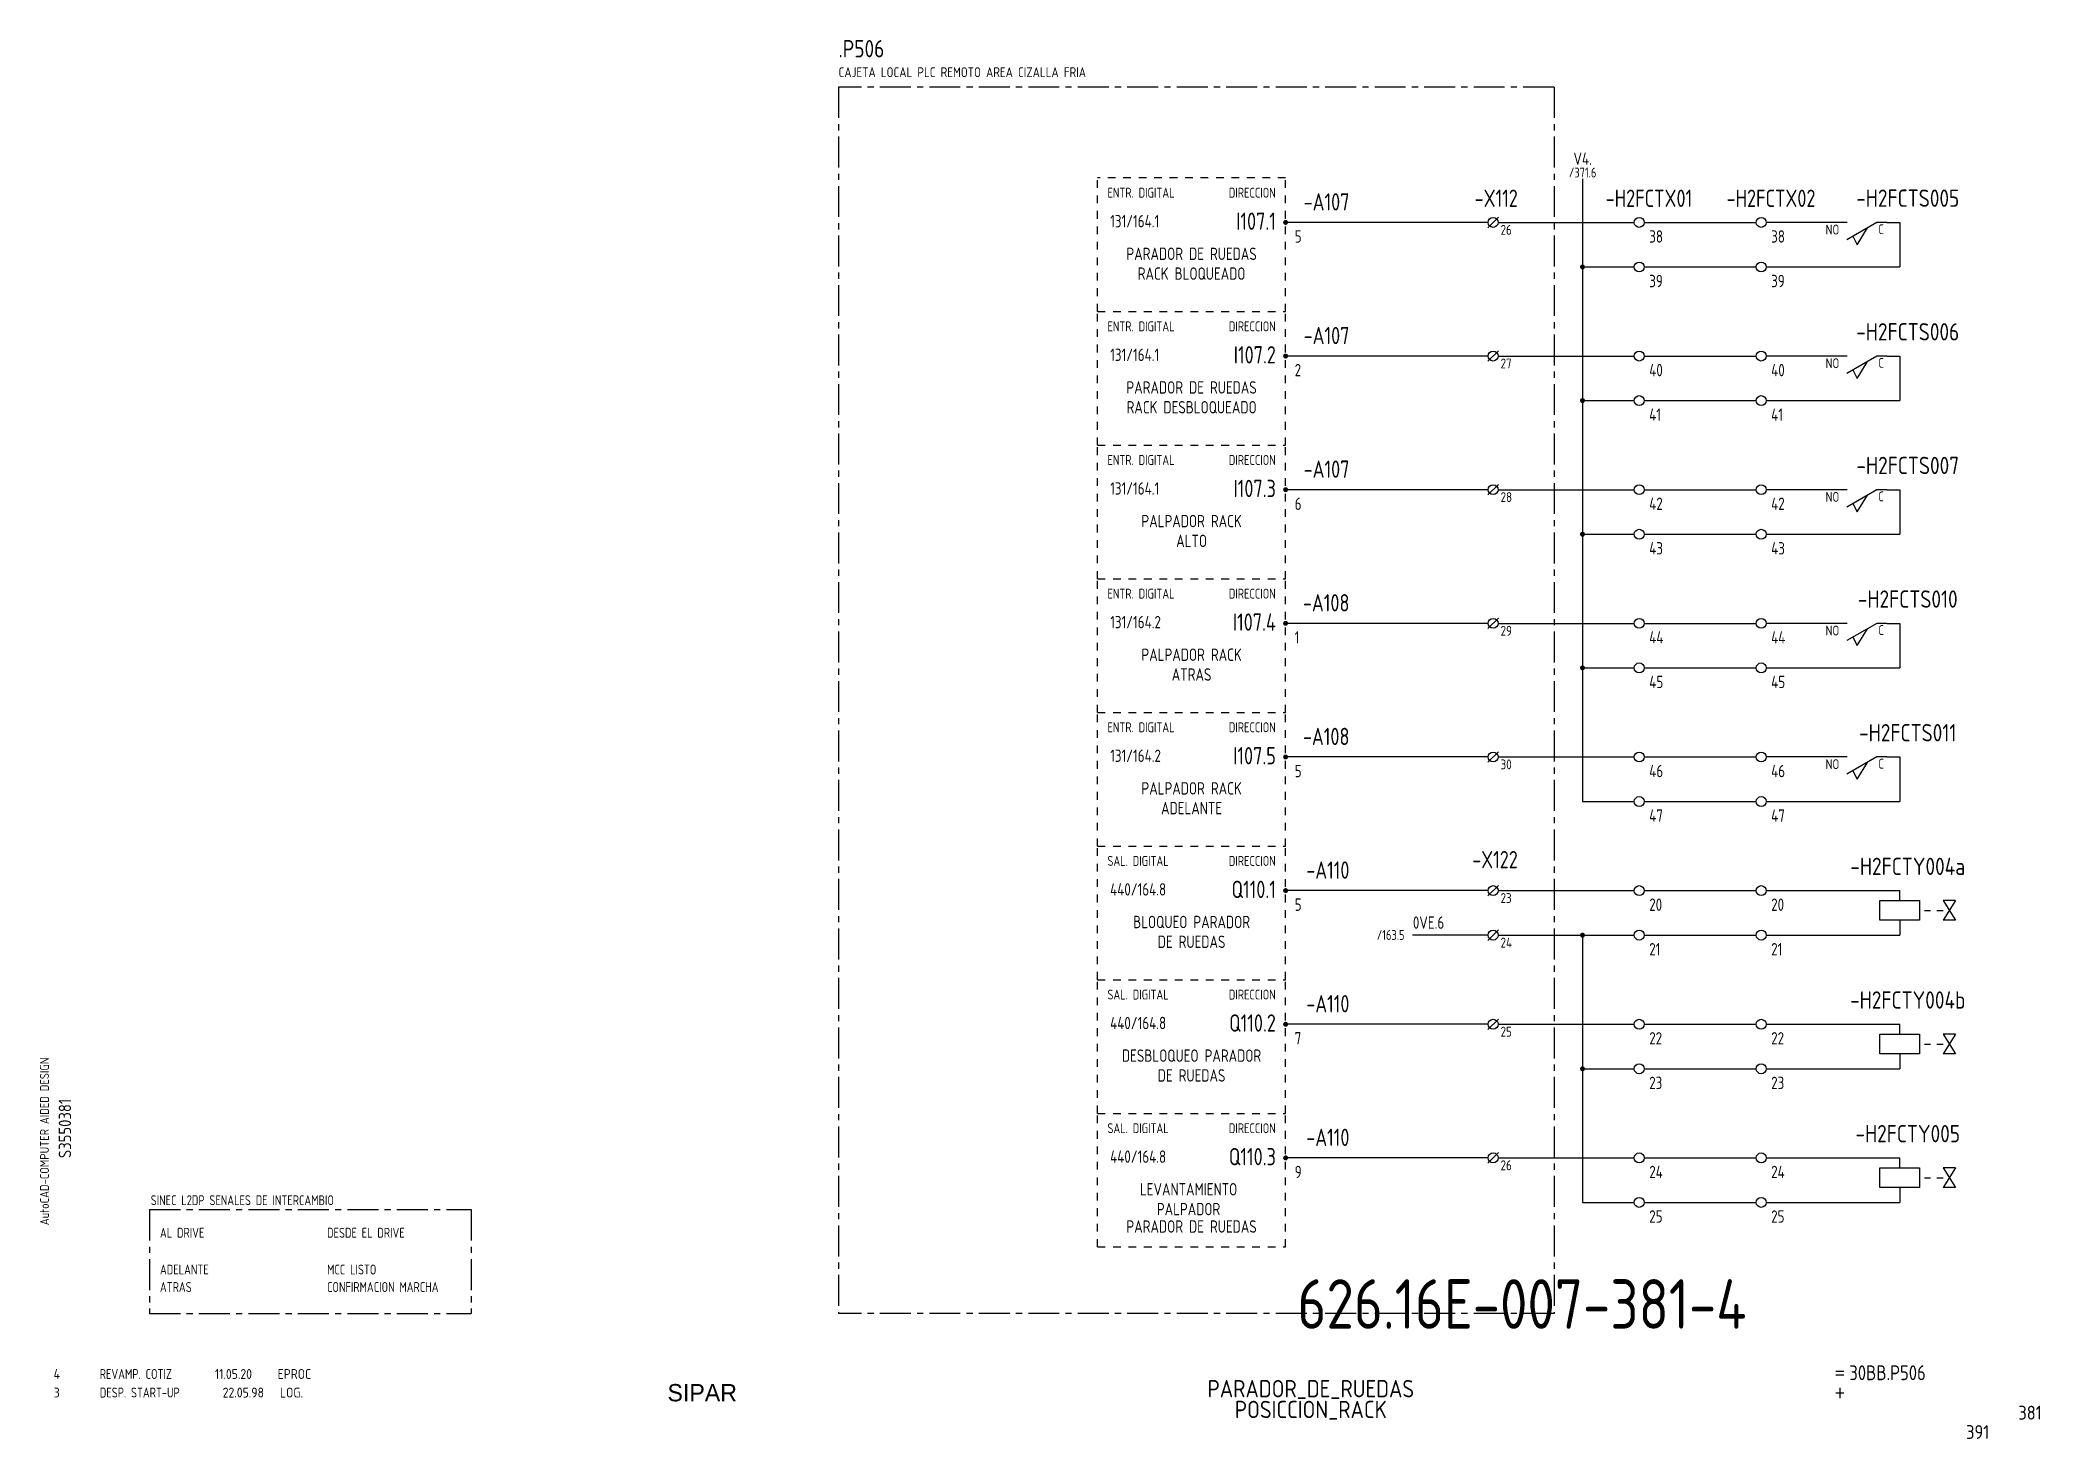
# Model space of a CAD drawing. Extents: x 10 to 414, y 6 to 288.
import ezdxf
from ezdxf.enums import TextEntityAlignment as Align

# ---------------------------------------------------------------- set-up
doc = ezdxf.new("R2010")
doc.units = 0
doc.header["$LTSCALE"] = 5
doc.header["$MEASUREMENT"] = 0
doc.linetypes.add('CENTER', pattern=[2, 1.25, -0.25, 0.25, -0.25])
doc.linetypes.add('HIDDEN1', pattern=[0.625, 0.3125, -0.3125])
doc.layers.get('0').update_dxf_attribs({"linetype": 'CONTINUOUS'})
doc.layers.add('CART', color=7, linetype='CONTINUOUS')
doc.styles.add('DIN', font='DIN.shx', dxfattribs={"width": 0.85})
doc.styles.add('ISO', font='DIN', dxfattribs={"width": 0.8})
doc.styles.add('N', font='ROMANS', dxfattribs={"width": 0.85, "height": 3})
doc.styles.add('SIMPLEX', font='SIMPLEX', dxfattribs={"width": 0.85})
doc.styles.add('X', font='UNIV.SHX', dxfattribs={"height": 3.5})

# ---------------------------------------------------------------- blocks, each defined once
blk = doc.blocks.new('B5-3')
at = {"linetype": 'Continuous', "const_width": 0.5}
blk.add_lwpolyline([(-0.25, 0, 1), (0.25, 0, 1)], format="xyb", close=True, dxfattribs=at)
blk = doc.blocks.new('070801')
at = {"color": 0, "linetype": 'ByBlock'}
for points in [[(0, -2), (0, 0)], [(-2.8, -3.15), (-4.5, -4), (-1.12, -6.07)], [(0, -10), (0, -8), (-3.5, -1.94)]]:
    blk.add_lwpolyline(points, dxfattribs=at)
at = {"color": 2, "linetype": 'ByBlock', "style": 'SIMPLEX', "width": 0.85}
for tag, p in [('C1', (-1, 0)), ('C2', (-1, -12))]:
    blk.add_attdef(tag, text='', height=1.75, dxfattribs=at).set_placement(p, align=Align.RIGHT)
at = {"color": 1, "linetype": 'ByBlock', "style": 'SIMPLEX', "flags": 1}
for tag, p, height, width in [('ALIAS', (2, -4), 2.5, 0.75), ('UBIC', (2, -13), 1.5, 0.85), ('CODICE1', (2, -17), 1.5, 0.85), ('UBIC1', (2, -15), 1.5, 0.75), ('VINCOLO', (2, -21), 1.5, 0.75), ('CODICE2', (2, -19), 1.5, 0.85)]:
    blk.add_attdef(tag, p, '', height=height, dxfattribs=dict(at, width=width))
at = {"color": 1, "linetype": 'ByBlock', "style": 'SIMPLEX', "width": 0.85}
for tag, p, height in [('SIGLA', (2, -4), 2.5), ('FUNZIONE', (2, -8), 2), ('NOTE', (2, -11), 2)]:
    blk.add_attdef(tag, p, '', height=height, dxfattribs=at)
blk = doc.blocks.new('NOC')
at = {"linetype": 'Continuous'}
blk.add_line((8, 0), (10.6, 0), dxfattribs=at)
ref = blk.add_blockref('070801', (-2, 0), dxfattribs=dict(at, rotation=90))
ref.add_attrib('C1', 'NO', dxfattribs={"color": 7, "linetype": 'ByBlock', "height": 2, "style": 'DIN', "width": 0.85}).set_placement((-1.6, -2.45), align=Align.RIGHT)
ref.add_attrib('C2', 'C', dxfattribs={"color": 7, "linetype": 'ByBlock', "height": 2, "style": 'DIN', "width": 0.85}).set_placement((7.44, -2.37), align=Align.RIGHT)
blk = doc.blocks.new('NORMALE')
at = {"linetype": 'Continuous'}
blk.add_line((-1.06, -1.06), (1.06, 1.06), dxfattribs=at)
at = {"color": 7}
blk.add_circle((0, 0), 1, dxfattribs=at)
at = {"color": 7, "style": 'SIMPLEX', "flags": 9}
for tag, p in [('QUADRO', (-7.5, 4)), ('SEZIONE', (-7.5, 2.5)), ('NUMO', (-7.5, 1)), ('NUMM', (-7.5, -0.5)), ('NOTEM', (-7.5, -2)), ('NOTEV', (-7.5, -3.5)), ('UTENZA', (-7.5, -5)), ('RIP', (-7.5, -6.5)), ('RAGGIO', (-7.5, -8))]:
    blk.add_attdef(tag, p, '', height=1, dxfattribs=at)
at = {"color": 3, "style": 'SIMPLEX', "flags": 8}
for tag, p in [('NUMI', (1.5, 0.5)), ('MORSETTIERA', (1.5, -2.5))]:
    blk.add_attdef(tag, p, '', height=2, dxfattribs=at)
blk = doc.blocks.new('BOX')
at = {"color": 3, "style": 'ISO', "width": 0.8}
blk.add_attdef('BOX', (0, 6), '', height=3.5, dxfattribs=at)
at = {"color": 7, "style": 'ISO', "width": 0.8}
blk.add_attdef('DESC', (0, 2), '', height=2, dxfattribs=at)
blk = doc.blocks.new('DESP')
at = {"color": 3, "style": 'DIN'}
for s, width, p in [('3', 0.9, (7.45, 13.02)), ('DESP. START-UP', 0.8, (16.76, 13.02)), ('22.05.98', 0.9, (41.59, 13.02)), ('LOG.', 0.9, (53.16, 13.02))]:
    blk.add_text(s, height=2, dxfattribs=dict(at, width=width)).set_placement(p)

msp = doc.modelspace()

# ---------------------------------------------------------------- linework, layer by layer
at = {"color": 3, "linetype": 'CENTER'}
for p, q in [((171.06, 278.79), (171.06, 31)), ((315.66, 278.79), (171.06, 278.79)), ((315.66, 278.79), (315.66, 31)), ((31.8, 51.98), (96.8, 51.98)), ((31.8, 51.98), (31.8, 31)), ((96.8, 51.98), (96.8, 31)), ((31.8, 31), (96.8, 31)), ((315.66, 31), (171.06, 31))]:
    msp.add_line(p, q, dxfattribs=at)
at = {"linetype": 'HIDDEN1'}
for p, q in [((223.4, 233.44), (223.4, 260.44)), ((261.4, 260.44), (223.4, 260.44)), ((261.4, 233.44), (261.4, 260.44)), ((223.4, 233.44), (261.4, 233.44)), ((223.4, 206.44), (223.4, 233.44)), ((261.4, 206.44), (261.4, 233.44)), ((223.4, 206.44), (261.4, 206.44)), ((223.4, 179.44), (223.4, 206.44)), ((261.4, 179.44), (261.4, 206.44)), ((223.4, 179.44), (261.4, 179.44)), ((223.4, 152.44), (223.4, 179.44)), ((261.4, 152.44), (261.4, 179.44)), ((223.4, 152.44), (261.4, 152.44)), ((223.4, 125.44), (223.4, 152.44)), ((261.4, 125.44), (261.4, 152.44)), ((223.4, 125.44), (261.4, 125.44)), ((223.4, 98.44), (223.4, 125.44)), ((261.4, 98.44), (261.4, 125.44)), ((223.4, 71.44), (223.4, 98.44)), ((223.4, 98.44), (261.4, 98.44)), ((261.4, 71.44), (261.4, 98.44)), ((223.4, 44.44), (223.4, 71.44)), ((223.4, 71.44), (261.4, 71.44)), ((261.4, 44.44), (261.4, 71.44)), ((223.4, 44.44), (261.4, 44.44))]:
    msp.add_line(p, q, dxfattribs=at)
for p, q in [((321.4, 260.23), (321.4, 134.44)), ((302.34, 251.44), (261.4, 251.44)), ((302.34, 224.44), (261.4, 224.44)), ((302.34, 197.44), (261.4, 197.44)), ((302.34, 170.44), (261.4, 170.44)), ((302.34, 143.44), (261.4, 143.44)), ((302.34, 116.44), (261.4, 116.44)), ((390.51, 112.44), (391.76, 112.44)), ((393.01, 112.44), (394.26, 112.44)), ((302.34, 107.44), (287.04, 107.44)), ((302.34, 89.44), (261.4, 89.44)), ((390.51, 85.44), (391.76, 85.44)), ((393.01, 85.44), (394.26, 85.44)), ((302.34, 62.44), (261.4, 62.44)), ((390.51, 58.44), (391.76, 58.44)), ((393.01, 58.44), (394.26, 58.44))]:
    msp.add_line(p, q)
at = {"linetype": 'Continuous'}
for p, q in [((304.34, 251.44), (331.86, 251.44)), ((333.86, 251.44), (356.51, 251.44)), ((372.91, 251.44), (358.51, 251.44)), ((385.51, 251.44), (385.51, 242.44)), ((321.4, 242.44), (331.86, 242.44)), ((333.86, 242.44), (356.51, 242.44)), ((358.51, 242.44), (385.51, 242.44)), ((304.34, 224.44), (331.86, 224.44)), ((333.86, 224.44), (356.51, 224.44)), ((372.91, 224.44), (358.51, 224.44)), ((385.51, 224.44), (385.51, 215.44)), ((321.4, 215.44), (331.86, 215.44)), ((333.86, 215.44), (356.51, 215.44)), ((358.51, 215.44), (385.51, 215.44)), ((304.34, 197.44), (331.86, 197.44)), ((333.86, 197.44), (356.51, 197.44)), ((372.91, 197.44), (358.51, 197.44)), ((385.51, 197.44), (385.51, 188.44)), ((321.4, 188.44), (331.86, 188.44)), ((333.86, 188.44), (356.51, 188.44)), ((358.51, 188.44), (385.51, 188.44)), ((304.34, 170.44), (331.86, 170.44)), ((333.86, 170.44), (356.51, 170.44)), ((372.91, 170.44), (358.51, 170.44)), ((385.51, 170.44), (385.51, 161.44)), ((321.4, 161.44), (331.86, 161.44)), ((333.86, 161.44), (356.51, 161.44)), ((358.51, 161.44), (385.51, 161.44)), ((304.34, 143.44), (331.86, 143.44)), ((333.86, 143.44), (356.51, 143.44)), ((372.91, 143.44), (358.51, 143.44)), ((385.51, 143.44), (385.51, 134.44)), ((321.4, 134.44), (331.86, 134.44)), ((333.86, 134.44), (356.51, 134.44)), ((358.51, 134.44), (385.51, 134.44)), ((304.34, 116.44), (331.86, 116.44)), ((333.86, 116.44), (356.51, 116.44)), ((358.51, 116.44), (385.51, 116.44)), ((381.51, 114.44), (389.51, 114.44)), ((381.51, 110.44), (381.51, 114.44)), ((385.51, 114.44), (385.51, 116.44)), ((389.51, 114.44), (389.51, 110.44)), ((396.76, 114.44), (394.26, 110.44)), ((394.26, 114.44), (396.76, 110.44)), ((396.76, 114.44), (394.26, 114.44)), ((389.51, 110.44), (381.51, 110.44)), ((385.51, 110.44), (385.51, 107.44)), ((396.76, 110.44), (394.26, 110.44)), ((304.34, 107.44), (331.86, 107.44)), ((321.41, 107.44), (321.41, 53.44)), ((333.86, 107.44), (356.51, 107.44)), ((358.51, 107.44), (385.51, 107.44)), ((304.34, 89.44), (331.86, 89.44)), ((333.86, 89.44), (356.51, 89.44)), ((358.51, 89.44), (385.51, 89.44)), ((385.51, 87.44), (385.51, 89.44)), ((381.51, 83.44), (381.51, 87.44)), ((381.51, 87.44), (389.51, 87.44)), ((389.51, 87.44), (389.51, 83.44)), ((394.26, 87.44), (396.76, 83.44)), ((396.76, 87.44), (394.26, 83.44)), ((396.76, 87.44), (394.26, 87.44)), ((389.51, 83.44), (381.51, 83.44)), ((385.51, 83.44), (385.51, 80.44)), ((396.76, 83.44), (394.26, 83.44)), ((321.41, 80.44), (331.86, 80.44)), ((333.86, 80.44), (356.51, 80.44)), ((358.51, 80.44), (385.51, 80.44)), ((304.34, 62.44), (331.86, 62.44)), ((333.86, 62.44), (356.51, 62.44)), ((358.51, 62.44), (385.51, 62.44)), ((385.51, 60.44), (385.51, 62.44)), ((381.51, 60.44), (389.51, 60.44)), ((381.51, 56.44), (381.51, 60.44)), ((389.51, 60.44), (389.51, 56.44)), ((396.76, 60.44), (394.26, 56.44)), ((394.26, 60.44), (396.76, 56.44)), ((396.76, 60.44), (394.26, 60.44)), ((321.41, 53.44), (331.86, 53.44)), ((333.86, 53.44), (356.51, 53.44)), ((358.51, 53.44), (385.51, 53.44)), ((389.51, 56.44), (381.51, 56.44)), ((385.51, 56.44), (385.51, 53.44)), ((396.76, 56.44), (394.26, 56.44))]:
    msp.add_line(p, q, dxfattribs=at)
at = {"color": 7}
for centre in [(332.86, 251.44), (332.86, 251.44), (357.51, 251.44), (357.51, 251.44), (332.86, 242.44), (357.51, 242.44), (332.86, 224.44), (332.86, 224.44), (357.51, 224.44), (357.51, 224.44), (332.86, 215.44), (357.51, 215.44), (332.86, 197.44), (332.86, 197.44), (357.51, 197.44), (357.51, 197.44), (332.86, 188.44), (357.51, 188.44), (332.86, 170.44), (332.86, 170.44), (357.51, 170.44), (357.51, 170.44), (332.86, 161.44), (357.51, 161.44), (332.86, 143.44), (332.86, 143.44), (357.51, 143.44), (357.51, 143.44), (332.86, 134.44), (357.51, 134.44), (332.86, 116.44), (332.86, 116.44), (357.51, 116.44), (357.51, 116.44), (332.86, 107.44), (357.51, 107.44), (332.86, 89.44), (332.86, 89.44), (357.51, 89.44), (357.51, 89.44), (332.86, 80.44), (357.51, 80.44), (332.86, 62.44), (332.86, 62.44), (357.51, 62.44), (357.51, 62.44), (332.86, 53.44), (357.51, 53.44)]:
    msp.add_circle(centre, 1, dxfattribs=at)

# ---------------------------------------------------------------- block references
for p in [(261.4, 251.44), (321.4, 242.44), (261.4, 224.44), (321.4, 215.44), (261.4, 197.44), (321.4, 188.44), (261.4, 170.44), (321.4, 161.44), (261.4, 143.44), (261.4, 116.44), (321.41, 107.44), (261.4, 89.44), (321.41, 80.44), (261.4, 62.44)]:
    msp.add_blockref('B5-3', p)
at = {"linetype": 'Continuous'}
ref = msp.add_blockref('NORMALE', (303.34, 251.44), dxfattribs=at)
ref.add_attrib('MORSETTIERA', '26', (304.84, 248.94), dxfattribs={"color": 7, "height": 2, "style": 'DIN', "width": 0.85, "flags": 8})
for name, p in [('NOC', (374.91, 251.44)), ('NOC', (374.91, 224.44)), ('NOC', (374.91, 197.44)), ('NOC', (374.91, 170.44)), ('NOC', (374.91, 143.44)), ('DESP', (5, 1.01))]:
    msp.add_blockref(name, p, dxfattribs=at)
ref = msp.add_blockref('NORMALE', (303.34, 224.44), dxfattribs=at)
ref.add_attrib('MORSETTIERA', '27', (304.84, 221.94), dxfattribs={"color": 7, "height": 2, "style": 'DIN', "width": 0.85, "flags": 8})
ref = msp.add_blockref('NORMALE', (303.34, 197.44), dxfattribs=at)
ref.add_attrib('MORSETTIERA', '28', (304.84, 194.94), dxfattribs={"color": 7, "height": 2, "style": 'DIN', "width": 0.85, "flags": 8})
ref = msp.add_blockref('NORMALE', (303.34, 170.44), dxfattribs=at)
ref.add_attrib('MORSETTIERA', '29', (304.84, 167.94), dxfattribs={"color": 7, "height": 2, "style": 'DIN', "width": 0.85, "flags": 8})
ref = msp.add_blockref('NORMALE', (303.34, 143.44), dxfattribs=at)
ref.add_attrib('MORSETTIERA', '30', (304.84, 140.94), dxfattribs={"color": 7, "height": 2, "style": 'DIN', "width": 0.85, "flags": 8})
ref = msp.add_blockref('NORMALE', (303.34, 116.44), dxfattribs=at)
ref.add_attrib('MORSETTIERA', '23', (304.84, 113.94), dxfattribs={"color": 7, "height": 2, "style": 'DIN', "width": 0.85, "flags": 8})
ref = msp.add_blockref('NORMALE', (303.34, 107.44), dxfattribs=at)
ref.add_attrib('MORSETTIERA', '24', (304.84, 104.94), dxfattribs={"color": 7, "height": 2, "style": 'DIN', "width": 0.85, "flags": 8})
ref = msp.add_blockref('NORMALE', (303.34, 89.44), dxfattribs=at)
ref.add_attrib('MORSETTIERA', '25', (304.84, 86.94), dxfattribs={"color": 7, "height": 2, "style": 'DIN', "width": 0.85, "flags": 8})
ref = msp.add_blockref('NORMALE', (303.34, 62.44), dxfattribs=at)
ref.add_attrib('MORSETTIERA', '26', (304.84, 59.94), dxfattribs={"color": 7, "height": 2, "style": 'DIN', "width": 0.85, "flags": 8})
ref = msp.add_blockref('BOX', (32.05, 50.89))
ref.add_attrib('DESC', 'SINEC L2DP SENALES DE INTERCAMBIO', (32.05, 52.89), dxfattribs={"color": 7, "height": 2, "style": 'ISO', "width": 0.8})

# ---------------------------------------------------------------- texts
at = {"color": 3, "style": 'DIN'}
for s, height, width, p in [('.P506', 3.5, 0.85, (171.06, 284.79)), ('4', 2, 0.9, (12.42, 17.78)), ('REVAMP. COTIZ', 2, 0.8, (21.74, 17.78)), ('11.05.20', 2, 0.9, (45.01, 17.78)), ('EPROC', 2, 0.9, (57.69, 17.78))]:
    msp.add_text(s, height=height, dxfattribs=dict(at, width=width)).set_placement(p)
at = {"style": 'DIN'}
for s, height, width, p in [('CAJETA LOCAL PLC REMOTO AREA CIZALLA FRIA', 2, 0.85, (171.06, 280.79)), ('131/164.1', 2.5, 0.8, (225.94, 250.44)), ('5', 2.5, 0.8, (263.24, 247.35)), ('38', 2.5, 0.8, (334.89, 247.35)), ('38', 2.5, 0.8, (359.53, 247.35)), ('39', 2.5, 0.8, (334.89, 238.35)), ('39', 2.5, 0.8, (359.53, 238.35)), ('131/164.1', 2.5, 0.8, (225.94, 223.44)), ('2', 2.5, 0.8, (263.24, 220.35)), ('40', 2.5, 0.8, (334.89, 220.35)), ('40', 2.5, 0.8, (359.53, 220.35)), ('41', 2.5, 0.8, (334.89, 211.35)), ('41', 2.5, 0.8, (359.53, 211.35)), ('131/164.1', 2.5, 0.8, (225.94, 196.44)), ('6', 2.5, 0.8, (263.24, 193.35)), ('42', 2.5, 0.8, (334.89, 193.35)), ('42', 2.5, 0.8, (359.53, 193.35)), ('43', 2.5, 0.8, (334.89, 184.35)), ('43', 2.5, 0.8, (359.53, 184.35)), ('131/164.2', 2.5, 0.8, (225.94, 169.44)), ('1', 2.5, 0.8, (263.24, 166.35)), ('44', 2.5, 0.8, (334.89, 166.35)), ('44', 2.5, 0.8, (359.53, 166.35)), ('45', 2.5, 0.8, (334.89, 157.35)), ('45', 2.5, 0.8, (359.53, 157.35)), ('131/164.2', 2.5, 0.8, (225.94, 142.44)), ('5', 2.5, 0.8, (263.24, 139.35)), ('46', 2.5, 0.8, (334.89, 139.35)), ('46', 2.5, 0.8, (359.53, 139.35)), ('47', 2.5, 0.8, (334.89, 130.35)), ('47', 2.5, 0.8, (359.53, 130.35)), ('440/164.8', 2.5, 0.8, (225.94, 115.44)), ('5', 2.5, 0.8, (263.24, 112.35)), ('20', 2.5, 0.8, (334.89, 112.35)), ('20', 2.5, 0.8, (359.53, 112.35)), ('0VE.6', 2.5, 0.8, (287.12, 108.73)), ('21', 2.5, 0.8, (334.89, 103.35)), ('21', 2.5, 0.8, (359.53, 103.35)), ('440/164.8', 2.5, 0.8, (225.94, 88.44)), ('7', 2.5, 0.8, (263.24, 85.35)), ('22', 2.5, 0.8, (334.89, 85.35)), ('22', 2.5, 0.8, (359.53, 85.35)), ('23', 2.5, 0.8, (334.89, 76.35)), ('23', 2.5, 0.8, (359.53, 76.35)), ('440/164.8', 2.5, 0.8, (225.94, 61.44)), ('9', 2.5, 0.8, (263.24, 58.35)), ('24', 2.5, 0.8, (334.89, 58.35)), ('24', 2.5, 0.8, (359.53, 58.35)), ('25', 2.5, 0.8, (334.89, 49.35)), ('25', 2.5, 0.8, (359.53, 49.35)), ('AL DRIVE', 2, 0.8, (33.91, 46.31)), ('DESDE EL DRIVE', 2, 0.8, (67.68, 46.31)), ('ADELANTE', 2, 0.8, (33.91, 38.89)), ('MCC LISTO', 2, 0.8, (67.68, 38.89)), ('ATRAS', 2, 0.8, (33.91, 35.35)), ('CONFIRMACION MARCHA', 2, 0.8, (67.68, 35.35))]:
    msp.add_text(s, height=height, dxfattribs=dict(at, width=width)).set_placement(p)
at = {"style": 'DIN', "width": 0.8}
for s, height, p in [('V4.', 2.5, (321.43, 263.06)), ('/371.6', 2, (321.43, 260.52)), ('PARADOR DE RUEDAS', 2.5, (242.4, 243.85)), ('RACK BLOQUEADO', 2.5, (242.4, 239.85)), ('PARADOR DE RUEDAS', 2.5, (242.4, 216.85)), ('RACK DESBLOQUEADO', 2.5, (242.4, 212.85)), ('PALPADOR RACK', 2.5, (242.4, 189.85)), ('ALTO', 2.5, (242.4, 185.85)), ('PALPADOR RACK', 2.5, (242.4, 162.85)), ('ATRAS', 2.5, (242.4, 158.85)), ('PALPADOR RACK', 2.5, (242.4, 135.85)), ('ADELANTE', 2.5, (242.4, 131.85)), ('BLOQUEO PARADOR', 2.5, (242.4, 108.85)), ('DE RUEDAS', 2.5, (242.4, 104.85)), ('/163.5', 2, (282.63, 106.48)), ('DESBLOQUEO PARADOR', 2.5, (242.4, 81.85)), ('DE RUEDAS', 2.5, (242.4, 77.85)), ('LEVANTAMIENTO ', 2.5, (242.4, 54.85)), ('PALPADOR ', 2.5, (242.4, 50.85)), ('PARADOR DE RUEDAS', 2.5, (242.4, 47.33))]:
    msp.add_text(s, height=height, dxfattribs=at).set_placement(p, align=Align.CENTER)
at = {"color": 1, "style": 'DIN', "width": 0.8}
for s, p in [('ENTR. DIGITAL', (225.4, 256.44)), ('ENTR. DIGITAL', (225.4, 229.44)), ('ENTR. DIGITAL', (225.4, 202.44)), ('ENTR. DIGITAL', (225.4, 175.44)), ('ENTR. DIGITAL', (225.4, 148.44)), ('SAL. DIGITAL', (225.4, 121.44)), ('SAL. DIGITAL', (225.4, 94.44)), ('SAL. DIGITAL', (225.4, 67.44))]:
    msp.add_text(s, height=2, dxfattribs=at).set_placement(p)
for p in [(259.4, 256.44), (259.4, 229.44), (259.4, 202.44), (259.4, 175.44), (259.4, 148.44), (259.4, 121.44), (259.4, 94.44), (259.4, 67.44)]:
    msp.add_text('DIRECCION', height=2, dxfattribs=at).set_placement(p, align=Align.RIGHT)
at = {"color": 3, "style": 'DIN', "width": 0.8}
for s, p in [('-A107', (274.3, 253.84)), ('-X112', (308.33, 254.57)), ('-H2FCTX01', (343.56, 254.57)), ('-H2FCTX02', (368.48, 254.57)), ('I107.1', (259.43, 249.94)), ('I107.2', (259.43, 222.94)), ('-A107', (274.3, 226.84)), ('-A107', (274.3, 199.84)), ('I107.3', (259.43, 195.94)), ('-A108', (274.3, 172.84)), ('I107.4', (259.43, 168.94)), ('-A108', (274.3, 145.84)), ('I107.5', (259.43, 141.94)), ('-A110', (274.3, 118.84)), ('-X122', (308.33, 120.95)), ('Q110.1', (259.43, 114.94)), ('-A110', (274.3, 91.84)), ('Q110.2', (259.43, 87.94)), ('-A110', (274.3, 64.84)), ('Q110.3', (259.43, 60.94))]:
    msp.add_text(s, height=3.5, dxfattribs=at).set_placement(p, align=Align.RIGHT)
at = {"color": 3, "style": 'DIN', "width": 0.85}
for s, p in [('-H2FCTS005', (387.13, 254.59)), ('-H2FCTS006', (387.13, 227.59)), ('-H2FCTS007', (387.13, 200.59)), ('-H2FCTS010', (387.13, 173.59)), ('-H2FCTS011', (387.13, 146.59)), ('-H2FCTY004a', (387.13, 119.59)), ('-H2FCTY004b', (387.13, 92.59)), ('-H2FCTY005', (387.13, 65.59))]:
    msp.add_text(s, height=3.5, dxfattribs=at).set_placement(p, align=Align.CENTER)
at = {"color": 2, "insert": (263.78, 37.92), "char_height": 10, "width": 111.0411, "attachment_point": 1, "style": 'DIN'}
msp.add_mtext('626.16E-007-381-4', dxfattribs=at)
at = {"layer": 'CART', "color": 1, "style": 'DIN', "width": 0.9}
msp.add_text('AutoCAD-COMPUTER AIDED DESIGN', height=1.8, rotation=90, dxfattribs=at).set_placement((11.47, 48.84))
at = {"layer": 'CART', "color": 3, "style": 'N', "width": 0.85}
for s, p in [('=', (372.24, 17.91)), ('+', (372.24, 13.87))]:
    msp.add_text(s, height=2.5, dxfattribs=at).set_placement(p)
at = {"layer": 'CART', "color": 3, "style": 'DIN', "width": 0.9, "flags": 1}
msp.add_attdef('S3550381', text='', height=2.5, rotation=90, dxfattribs=at).set_placement((15.95, 68.38), align=Align.CENTER)
at = {"layer": 'CART', "color": 3, "style": 'DIN', "width": 0.85}
msp.add_attdef('30BB.P506', text='', height=3, dxfattribs=at).set_placement((375.33, 16.63), align=Align.BOTTOM_LEFT)
at = {"layer": 'CART', "color": 6, "style": 'X', "flags": 1}
msp.add_attdef('SIPAR', text='', height=3.5, dxfattribs=at).set_placement((143.5, 15), align=Align.MIDDLE)
at = {"layer": 'CART', "color": 2, "style": 'DIN', "width": 0.9, "flags": 1}
for tag, p in [('PARADOR_DE_RUEDAS', (266.5, 15.65)), ('POSICCION_RACK', (266.5, 11.45))]:
    msp.add_attdef(tag, text='', height=3.5, dxfattribs=at).set_placement(p, align=Align.MIDDLE)
msp.add_attdef('381', text='', height=2.8, dxfattribs=at).set_placement((414.2, 9.56), align=Align.RIGHT)
at = {"layer": 'CART', "color": 7, "style": 'DIN', "width": 0.9, "flags": 1}
msp.add_attdef('391', (398.93, 5.65), '', height=2.8, dxfattribs=at)

doc.saveas('drawing.dxf')
